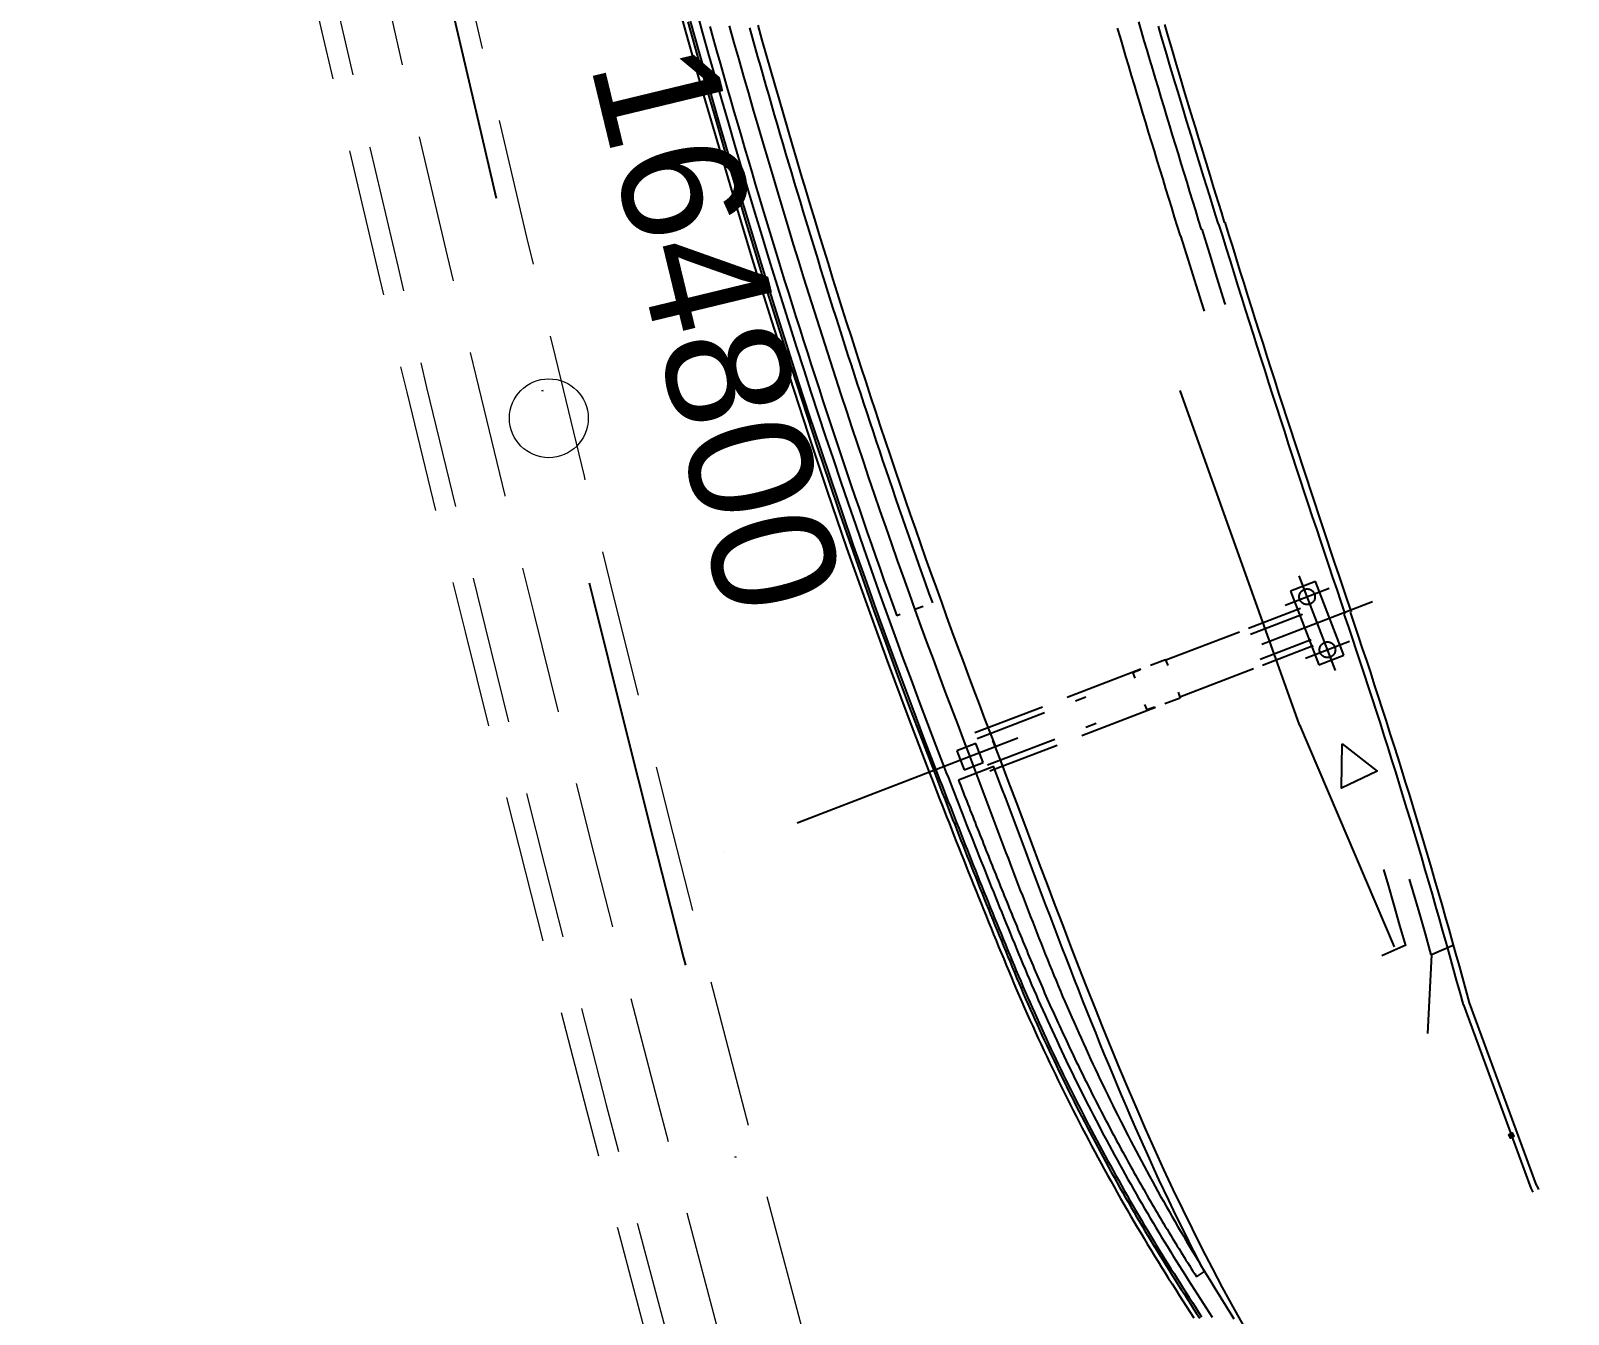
# Model space of a CAD drawing. Extents: x 2610184 to 2620710, y 1263771 to 1270672.
# Drawn here: x 2612027.6 to 2612125.1, y 1269417.9 to 1269499.3 of the extents above; entities that cross this region are included whole.
import ezdxf

# ---------------------------------------------------------------- set-up
doc = ezdxf.new("R2010")
doc.units = 0
doc.header["$LTSCALE"] = 5
for name, pattern in [('CADWORK_AC47', [57.5, 4.5, -53]), ('CADWORK_AC48', [15, 1, -14]), ('CADWORK_AC49', [55, 3, -1, 0.5, -50.5]), ('DASHDOT', [10, 5, -2.5, 0, -2.5]), ('DASHEDX2', [3.75, 2.5, -1.25])]:
    doc.linetypes.add(name, pattern=pattern)
doc.layers.get('0').update_dxf_attribs({"color": 1, "linetype": 'CONTINUOUS'})
for name, color, linetype in [('Grundriss_26', 7, 'CONTINUOUS'), ('Grundriss_77', 7, 'CONTINUOUS'), ('Grundriss_89', 7, 'CONTINUOUS'), ('Grundriss_90', 7, 'CONTINUOUS'), ('TunnelachseNord', 3, 'CONTINUOUS'), ('VIADUKT_BADENSTRASSE', 94, 'CONTINUOUS')]:
    doc.layers.add(name, color=color, linetype=linetype)
doc.styles.add('ARIAL', font='arial.ttf')

# ---------------------------------------------------------------- blocks, each defined once
blk = doc.blocks.new('CDWK_PTTYP10')
at = {"color": 0, "lineweight": -2}
blk.add_circle((0, 0), 0.5, dxfattribs=at)

msp = doc.modelspace()

# ---------------------------------------------------------------- linework, layer by layer
at = {"layer": 'Grundriss_77', "color": 1, "linetype": 'DASHEDX2', "lineweight": 18, "ltscale": 0.75}
for points in [[(2612031.916, 1269571.402), (2612032.01, 1269570.909), (2612032.104, 1269570.416), (2612032.198, 1269569.923), (2612032.293, 1269569.431), (2612032.388, 1269568.938), (2612032.483, 1269568.446), (2612032.578, 1269567.954), (2612032.673, 1269567.462), (2612032.769, 1269566.97), (2612032.864, 1269566.478), (2612032.96, 1269565.987), (2612033.056, 1269565.495), (2612033.153, 1269565.004), (2612033.249, 1269564.513), (2612033.345, 1269564.022), (2612033.442, 1269563.531), (2612033.539, 1269563.04), (2612033.636, 1269562.55), (2612033.733, 1269562.059), (2612033.83, 1269561.569), (2612033.927, 1269561.079), (2612034.024, 1269560.589, 0.049909), (2612182.248, 1269083.839)], [(2612040.361, 1269571.536), (2612040.458, 1269571.048), (2612040.555, 1269570.56), (2612040.652, 1269570.072), (2612040.749, 1269569.584), (2612040.846, 1269569.096), (2612040.944, 1269568.608), (2612041.042, 1269568.12), (2612041.14, 1269567.632), (2612041.238, 1269567.144), (2612041.337, 1269566.657), (2612041.435, 1269566.169), (2612041.534, 1269565.681), (2612041.633, 1269565.193), (2612041.732, 1269564.705), (2612041.831, 1269564.218), (2612041.931, 1269563.73), (2612042.03, 1269563.242), (2612042.13, 1269562.754), (2612042.229, 1269562.266, 0.049909), (2612189.958, 1269087.11)], [(2612032.75, 1269560.328, 0.049909), (2612181.051, 1269083.332)]]:
    msp.add_lwpolyline(points, format="xyb", dxfattribs=at)
at = {"layer": 'Grundriss_77', "color": 1, "linetype": 'DASHDOT', "lineweight": 25}
msp.add_arc((2614490.276, 1270062.835), 2500, 191.556351, 202.985194, dxfattribs=at)
at = {"layer": 'Grundriss_89', "color": 220, "linetype": 'DASHDOT', "lineweight": 35}
msp.add_arc((2611838.686, 1269191.302), 550, 24.6429, 190.12507, dxfattribs=at)
at = {"layer": 'Grundriss_90', "color": 220, "linetype": 'DASHDOT', "lineweight": 35}
msp.add_arc((2611838.686, 1269191.302), 565, 24.59307, 190.17489, dxfattribs=at)
at = {"layer": 'TunnelachseNord', "linetype": 'DASHEDX2', "lineweight": 18, "ltscale": 0.75}
msp.add_lwpolyline([(2612185.194, 1269085.089, -0.049909), (2612037.159, 1269561.23), (2612037.059, 1269561.719), (2612036.959, 1269562.208), (2612036.86, 1269562.697), (2612036.76, 1269563.186), (2612036.661, 1269563.675), (2612036.561, 1269564.164), (2612036.462, 1269564.653), (2612036.363, 1269565.143), (2612036.264, 1269565.632), (2612036.165, 1269566.122), (2612036.067, 1269566.612), (2612035.968, 1269567.101), (2612035.87, 1269567.591), (2612035.772, 1269568.081), (2612035.674, 1269568.571), (2612035.576, 1269569.062), (2612035.479, 1269569.552), (2612035.382, 1269570.042), (2612035.285, 1269570.533), (2612035.188, 1269571.024), (2612035.091, 1269571.514)], format="xyb", dxfattribs=at)
at = {"layer": 'VIADUKT_BADENSTRASSE', "color": 180, "linetype": 'CADWORK_AC47', "lineweight": -3}
for q in [(2612098.534, 1269481.873), (2612114.031, 1269441.202)]:
    msp.add_line((2612108.015, 1269455.276), q, dxfattribs=at)
at = {"layer": 'VIADUKT_BADENSTRASSE', "color": 180, "linetype": 'CADWORK_AC49', "lineweight": -3}
for p, q in [((2612107.104, 1269462.849), (2612109.904, 1269463.925)), ((2612110.301, 1269458.711), (2612107.998, 1269464.704)), ((2612112.656, 1269463.055), (2612105.643, 1269460.36)), ((2612108.395, 1269459.489), (2612111.196, 1269460.565)), ((2612090.174, 1269454.415), (2612071.505, 1269447.24)), ((2612090.174, 1269454.415), (2612071.505, 1269447.24))]:
    msp.add_line(p, q, dxfattribs=at)
at = {"layer": 'VIADUKT_BADENSTRASSE', "color": 180, "linetype": 'Continuous', "lineweight": -3}
for p, q in [((2612082.701, 1269462.263), (2612082.49, 1269462.186)), ((2612083.64, 1269462.598), (2612084.158, 1269462.781)), ((2612087.504, 1269454.086), (2612086.292, 1269453.617)), ((2612087.973, 1269452.874), (2612087.504, 1269454.086)), ((2612086.292, 1269453.617), (2612086.76, 1269452.405)), ((2612086.76, 1269452.405), (2612087.973, 1269452.874)), ((2612118.417, 1269437.517), (2612122.686, 1269425.896)), ((2612123.054, 1269426.076), (2612118.805, 1269437.644)), ((2612121.323, 1269429.204), (2612121.367, 1269429.325)), ((2612121.368, 1269429.108), (2612121.464, 1269429.37)), ((2612121.439, 1269429.083), (2612121.534, 1269429.344)), ((2612121.535, 1269429.127), (2612121.579, 1269429.248)), ((2612122.686, 1269425.896), (2612122.811, 1269425.633)), ((2612123.054, 1269426.076), (2612123.18, 1269425.811))]:
    msp.add_line(p, q, dxfattribs=at)
at = {"layer": 'VIADUKT_BADENSTRASSE', "color": 180, "linetype": 'CADWORK_AC48', "lineweight": -3}
for p, q in [((2612108.094, 1269462.634), (2612104.783, 1269461.368)), ((2612108.222, 1269462.255), (2612104.925, 1269460.994)), ((2612104.214, 1269461.15), (2612098.567, 1269458.991)), ((2612108.765, 1269460.655), (2612105.534, 1269459.409)), ((2612108.897, 1269460.277), (2612105.678, 1269459.036)), ((2612099.534, 1269459.394), (2612098.567, 1269459.022)), ((2612099.534, 1269459.394), (2612098.567, 1269459.022)), ((2612099.534, 1269459.394), (2612099.678, 1269459.02)), ((2612099.534, 1269459.394), (2612099.678, 1269459.02)), ((2612097.958, 1269458.788), (2612092.272, 1269456.604)), ((2612097.455, 1269458.566), (2612097.585, 1269458.229)), ((2612097.455, 1269458.566), (2612097.585, 1269458.229)), ((2612097.455, 1269458.566), (2612097.585, 1269458.229)), ((2612097.929, 1269458.747), (2612097.456, 1269458.566)), ((2612097.929, 1269458.747), (2612097.456, 1269458.566)), ((2612097.929, 1269458.747), (2612097.456, 1269458.566)), ((2612105.11, 1269458.817), (2612099.451, 1269456.634)), ((2612094.478, 1269457.023), (2612093.825, 1269456.772)), ((2612100.323, 1269457.34), (2612100.467, 1269456.967)), ((2612100.323, 1269457.34), (2612100.467, 1269456.967)), ((2612091.722, 1269456.393), (2612087.451, 1269454.753)), ((2612098.89, 1269456.361), (2612093.205, 1269454.178)), ((2612098.356, 1269456.211), (2612098.227, 1269456.548)), ((2612098.356, 1269456.211), (2612098.227, 1269456.548)), ((2612098.356, 1269456.211), (2612098.227, 1269456.548)), ((2612098.832, 1269456.395), (2612098.356, 1269456.211)), ((2612098.832, 1269456.395), (2612098.356, 1269456.211)), ((2612098.832, 1269456.395), (2612098.356, 1269456.211)), ((2612100.467, 1269456.967), (2612099.487, 1269456.59)), ((2612100.467, 1269456.967), (2612099.487, 1269456.59)), ((2612091.864, 1269456.019), (2612087.594, 1269454.379)), ((2612095.123, 1269455.343), (2612094.47, 1269455.092)), ((2612092.51, 1269454.339), (2612088.241, 1269452.7)), ((2612092.654, 1269453.966), (2612088.389, 1269452.328)), ((2612086.397, 1269451.785), (2612088.637, 1269452.646)), ((2612114.762, 1269441.291), (2612113.233, 1269440.627)), ((2612116.385, 1269440.687), (2612116.066, 1269434.226)), ((2612117.8, 1269441.302), (2612116.386, 1269440.688)), ((2612101.494, 1269420.281), (2612101.995, 1269420.611))]:
    msp.add_line(p, q, dxfattribs=at)
at = {"layer": 'VIADUKT_BADENSTRASSE', "color": 180, "linetype": 'Continuous', "lineweight": -3}
for points in [[(2612068.091, 1269502.89), (2612069.108, 1269499.216), (2612070.146, 1269495.549), (2612071.206, 1269491.888), (2612072.289, 1269488.234), (2612073.395, 1269484.587), (2612074.527, 1269480.949), (2612075.684, 1269477.319), (2612076.867, 1269473.699), (2612078.078, 1269470.087), (2612079.317, 1269466.486), (2612080.586, 1269462.896), (2612081.884, 1269459.316), (2612083.213, 1269455.749), (2612084.574, 1269452.193)], [(2612069.248, 1269499.827), (2612069.837, 1269497.732), (2612070.432, 1269495.639), (2612071.034, 1269493.548), (2612071.644, 1269491.46), (2612072.261, 1269489.373), (2612072.886, 1269487.289), (2612073.519, 1269485.208), (2612074.16, 1269483.129), (2612074.809, 1269481.052), (2612075.466, 1269478.978), (2612076.133, 1269476.907), (2612076.807, 1269474.838), (2612077.491, 1269472.772), (2612078.184, 1269470.71), (2612078.886, 1269468.651), (2612079.597, 1269466.594), (2612080.318, 1269464.542), (2612081.049, 1269462.492), (2612081.79, 1269460.446), (2612082.54, 1269458.404), (2612083.301, 1269456.366), (2612084.072, 1269454.332), (2612084.854, 1269452.301)], [(2612069.392, 1269499.872), (2612069.979, 1269497.777), (2612070.574, 1269495.685), (2612071.177, 1269493.595), (2612071.786, 1269491.507), (2612072.403, 1269489.421), (2612073.028, 1269487.337), (2612073.661, 1269485.256), (2612074.302, 1269483.177), (2612074.951, 1269481.101), (2612075.608, 1269479.027), (2612076.274, 1269476.956), (2612076.949, 1269474.888), (2612077.632, 1269472.823), (2612078.325, 1269470.761), (2612079.027, 1269468.702), (2612079.738, 1269466.646), (2612080.459, 1269464.594), (2612081.19, 1269462.545), (2612081.93, 1269460.499), (2612082.681, 1269458.457), (2612083.441, 1269456.42), (2612084.212, 1269454.386), (2612084.994, 1269452.356)], [(2612099.064, 1269499.551), (2612099.238, 1269498.954), (2612099.592, 1269497.757), (2612099.769, 1269497.161), (2612100.126, 1269495.967), (2612100.305, 1269495.371), (2612100.667, 1269494.174), (2612100.848, 1269493.577), (2612101.029, 1269492.98), (2612101.21, 1269492.382), (2612101.393, 1269491.786), (2612101.943, 1269489.991), (2612102.126, 1269489.395), (2612102.31, 1269488.796), (2612102.679, 1269487.598), (2612102.863, 1269487.001)], [(2612099.458, 1269499.666), (2612099.632, 1269499.07), (2612099.985, 1269497.874), (2612100.161, 1269497.278), (2612100.519, 1269496.084), (2612100.697, 1269495.489), (2612101.06, 1269494.292), (2612101.24, 1269493.696), (2612101.422, 1269493.099), (2612101.602, 1269492.502), (2612101.784, 1269491.906), (2612102.334, 1269490.111), (2612102.518, 1269489.515), (2612102.702, 1269488.917), (2612103.071, 1269487.719), (2612103.255, 1269487.122)], [(2612110.737, 1269454.055), (2612112.941, 1269452.336), (2612110.685, 1269451.26), (2612110.737, 1269454.055), (2612110.737, 1269454.055)], [(2612084.574, 1269452.193), (2612084.728, 1269451.799), (2612084.882, 1269451.406), (2612085.036, 1269451.012), (2612085.19, 1269450.619), (2612085.344, 1269450.226), (2612085.497, 1269449.832), (2612085.651, 1269449.439), (2612085.805, 1269449.045), (2612085.959, 1269448.652), (2612086.113, 1269448.258), (2612086.268, 1269447.865), (2612086.423, 1269447.472), (2612086.578, 1269447.079), (2612086.734, 1269446.686), (2612086.89, 1269446.294), (2612087.046, 1269445.901), (2612087.203, 1269445.509), (2612087.36, 1269445.117), (2612087.518, 1269444.725), (2612087.675, 1269444.333), (2612087.834, 1269443.941), (2612087.992, 1269443.55), (2612088.151, 1269443.158), (2612088.311, 1269442.767), (2612088.47, 1269442.376), (2612088.631, 1269441.985), (2612088.791, 1269441.594), (2612088.951, 1269441.203), (2612089.112, 1269440.813), (2612089.272, 1269440.422), (2612089.434, 1269440.031), (2612089.595, 1269439.641), (2612089.758, 1269439.251), (2612089.922, 1269438.862), (2612090.088, 1269438.473), (2612090.255, 1269438.085), (2612090.424, 1269437.698), (2612090.594, 1269437.311), (2612090.765, 1269436.925), (2612090.938, 1269436.539), (2612091.112, 1269436.155), (2612091.288, 1269435.77), (2612091.464, 1269435.386), (2612091.642, 1269435.003), (2612091.821, 1269434.62), (2612092, 1269434.238), (2612092.182, 1269433.856), (2612092.364, 1269433.475), (2612092.547, 1269433.095), (2612092.732, 1269432.715), (2612092.918, 1269432.335), (2612093.105, 1269431.957), (2612093.294, 1269431.578), (2612093.484, 1269431.201), (2612093.675, 1269430.824), (2612093.867, 1269430.448), (2612094.06, 1269430.072), (2612094.255, 1269429.697), (2612094.45, 1269429.323), (2612094.647, 1269428.949), (2612094.845, 1269428.576), (2612095.044, 1269428.203), (2612095.245, 1269427.831), (2612095.446, 1269427.46), (2612095.649, 1269427.089), (2612095.853, 1269426.719), (2612096.058, 1269426.35), (2612096.265, 1269425.981), (2612096.472, 1269425.613), (2612096.681, 1269425.246), (2612096.891, 1269424.879), (2612097.102, 1269424.513), (2612097.314, 1269424.148), (2612097.527, 1269423.783), (2612097.741, 1269423.419), (2612097.957, 1269423.056), (2612098.174, 1269422.693), (2612098.392, 1269422.331), (2612098.611, 1269421.97), (2612098.832, 1269421.61), (2612099.054, 1269421.25), (2612099.277, 1269420.892), (2612099.501, 1269420.533), (2612099.726, 1269420.176), (2612099.952, 1269419.819), (2612100.178, 1269419.462), (2612100.405, 1269419.106), (2612100.632, 1269418.75), (2612100.86, 1269418.393), (2612101.087, 1269418.037), (2612101.315, 1269417.682)], [(2612084.854, 1269452.302), (2612084.985, 1269451.966), (2612085.116, 1269451.629), (2612085.247, 1269451.293), (2612085.378, 1269450.957), (2612085.509, 1269450.621), (2612085.641, 1269450.284), (2612085.772, 1269449.948), (2612085.904, 1269449.612), (2612086.035, 1269449.276), (2612086.167, 1269448.94), (2612086.299, 1269448.604), (2612086.431, 1269448.268), (2612086.563, 1269447.932), (2612086.696, 1269447.596), (2612086.829, 1269447.26), (2612086.962, 1269446.925), (2612087.095, 1269446.589), (2612087.229, 1269446.254), (2612087.362, 1269445.919), (2612087.496, 1269445.584), (2612087.631, 1269445.249), (2612087.765, 1269444.914), (2612087.9, 1269444.579), (2612088.035, 1269444.244), (2612088.17, 1269443.909), (2612088.306, 1269443.575), (2612088.442, 1269443.24), (2612088.578, 1269442.906), (2612088.714, 1269442.572), (2612088.85, 1269442.237), (2612088.987, 1269441.903), (2612089.124, 1269441.569), (2612089.261, 1269441.235), (2612089.399, 1269440.902), (2612089.536, 1269440.568), (2612089.674, 1269440.234), (2612089.813, 1269439.901), (2612089.951, 1269439.568), (2612090.091, 1269439.235), (2612090.231, 1269438.902), (2612090.373, 1269438.57), (2612090.516, 1269438.239), (2612090.659, 1269437.907), (2612090.804, 1269437.577), (2612090.951, 1269437.247), (2612091.098, 1269436.917), (2612091.246, 1269436.588), (2612091.394, 1269436.259), (2612091.544, 1269435.931), (2612091.695, 1269435.602), (2612091.846, 1269435.275), (2612091.999, 1269434.948), (2612092.152, 1269434.621), (2612092.306, 1269434.294), (2612092.461, 1269433.968), (2612092.616, 1269433.642), (2612092.773, 1269433.317), (2612092.931, 1269432.992), (2612093.089, 1269432.668), (2612093.248, 1269432.344), (2612093.409, 1269432.021), (2612093.57, 1269431.698), (2612093.732, 1269431.375), (2612093.895, 1269431.053), (2612094.059, 1269430.731), (2612094.223, 1269430.41), (2612094.389, 1269430.089), (2612094.555, 1269429.769), (2612094.723, 1269429.449), (2612094.891, 1269429.13), (2612095.06, 1269428.811), (2612095.23, 1269428.492), (2612095.4, 1269428.174), (2612095.572, 1269427.857), (2612095.745, 1269427.54), (2612095.918, 1269427.223), (2612096.092, 1269426.907), (2612096.268, 1269426.591), (2612096.444, 1269426.276), (2612096.62, 1269425.961), (2612096.798, 1269425.647), (2612096.977, 1269425.333), (2612097.156, 1269425.02), (2612097.336, 1269424.707), (2612097.517, 1269424.395), (2612097.699, 1269424.083), (2612097.882, 1269423.772), (2612098.065, 1269423.461), (2612098.249, 1269423.151), (2612098.435, 1269422.841), (2612098.621, 1269422.532), (2612098.808, 1269422.223), (2612098.996, 1269421.915), (2612099.186, 1269421.607), (2612099.376, 1269421.3), (2612099.566, 1269420.994), (2612099.758, 1269420.688), (2612099.95, 1269420.383), (2612100.143, 1269420.078), (2612100.337, 1269419.773), (2612100.53, 1269419.468), (2612100.724, 1269419.163), (2612100.918, 1269418.859), (2612101.112, 1269418.555), (2612101.307, 1269418.251), (2612101.501, 1269417.947), (2612101.696, 1269417.643)], [(2612084.971, 1269452.415), (2612085.102, 1269452.079), (2612085.233, 1269451.742), (2612085.364, 1269451.405), (2612085.496, 1269451.069), (2612085.627, 1269450.733), (2612085.758, 1269450.396), (2612085.89, 1269450.06), (2612086.021, 1269449.723), (2612086.153, 1269449.387), (2612086.285, 1269449.051), (2612086.417, 1269448.715), (2612086.549, 1269448.379), (2612086.681, 1269448.043), (2612086.814, 1269447.707), (2612086.946, 1269447.371), (2612087.079, 1269447.035), (2612087.213, 1269446.699), (2612087.346, 1269446.364), (2612087.48, 1269446.028), (2612087.614, 1269445.693), (2612087.748, 1269445.358), (2612087.883, 1269445.022), (2612088.018, 1269444.687), (2612088.153, 1269444.352), (2612088.288, 1269444.018), (2612088.424, 1269443.683), (2612088.56, 1269443.348), (2612088.696, 1269443.014), (2612088.832, 1269442.679), (2612088.968, 1269442.345), (2612089.105, 1269442.011), (2612089.242, 1269441.676), (2612089.38, 1269441.342), (2612089.517, 1269441.008), (2612089.655, 1269440.675), (2612089.793, 1269440.341), (2612089.931, 1269440.007), (2612090.07, 1269439.674), (2612090.209, 1269439.341), (2612090.35, 1269439.008), (2612090.491, 1269438.675), (2612090.634, 1269438.344), (2612090.777, 1269438.012), (2612090.922, 1269437.682), (2612091.068, 1269437.351), (2612091.215, 1269437.021), (2612091.363, 1269436.692), (2612091.512, 1269436.363), (2612091.662, 1269436.034), (2612091.812, 1269435.706), (2612091.964, 1269435.378), (2612092.116, 1269435.05), (2612092.269, 1269434.723), (2612092.423, 1269434.397), (2612092.578, 1269434.07), (2612092.734, 1269433.745), (2612092.89, 1269433.419), (2612093.048, 1269433.094), (2612093.206, 1269432.77), (2612093.366, 1269432.445), (2612093.526, 1269432.122), (2612093.687, 1269431.799), (2612093.849, 1269431.476), (2612094.012, 1269431.153), (2612094.176, 1269430.832), (2612094.341, 1269430.51), (2612094.506, 1269430.189), (2612094.673, 1269429.869), (2612094.84, 1269429.549), (2612095.008, 1269429.229), (2612095.177, 1269428.91), (2612095.347, 1269428.591), (2612095.518, 1269428.273), (2612095.689, 1269427.955), (2612095.862, 1269427.638), (2612096.035, 1269427.321), (2612096.21, 1269427.005), (2612096.385, 1269426.689), (2612096.561, 1269426.374), (2612096.738, 1269426.059), (2612096.915, 1269425.744), (2612097.094, 1269425.43), (2612097.273, 1269425.117), (2612097.454, 1269424.804), (2612097.635, 1269424.491), (2612097.816, 1269424.179), (2612097.999, 1269423.868), (2612098.183, 1269423.557), (2612098.367, 1269423.246), (2612098.552, 1269422.936), (2612098.739, 1269422.627), (2612098.926, 1269422.318), (2612099.114, 1269422.01), (2612099.303, 1269421.702), (2612099.493, 1269421.395), (2612099.684, 1269421.088), (2612099.876, 1269420.782), (2612100.069, 1269420.477), (2612100.261, 1269420.171), (2612100.455, 1269419.866), (2612100.648, 1269419.561), (2612100.842, 1269419.257), (2612101.037, 1269418.952), (2612101.231, 1269418.648), (2612101.425, 1269418.344), (2612101.62, 1269418.039), (2612101.815, 1269417.735)], [(2612121.617, 1269429.166), (2612121.391, 1269429.06), (2612121.285, 1269429.287), (2612121.512, 1269429.392), (2612121.617, 1269429.166), (2612121.617, 1269429.166)]]:
    msp.add_lwpolyline(points, dxfattribs=at)
at = {"layer": 'VIADUKT_BADENSTRASSE', "color": 180, "linetype": 'CADWORK_AC48', "lineweight": -3}
for points in [[(2612069.788, 1269500.542), (2612070.187, 1269499.111), (2612070.589, 1269497.68), (2612070.995, 1269496.251), (2612071.405, 1269494.823), (2612071.817, 1269493.395), (2612072.233, 1269491.969), (2612072.653, 1269490.544), (2612073.076, 1269489.12), (2612073.503, 1269487.696), (2612073.933, 1269486.274), (2612074.368, 1269484.853), (2612074.806, 1269483.434), (2612075.247, 1269482.015), (2612075.693, 1269480.598), (2612076.143, 1269479.181), (2612076.597, 1269477.767), (2612077.054, 1269476.353), (2612077.516, 1269474.941), (2612077.982, 1269473.53), (2612078.452, 1269472.121), (2612078.927, 1269470.712), (2612079.405, 1269469.306), (2612079.889, 1269467.901), (2612080.376, 1269466.497), (2612080.868, 1269465.095), (2612081.365, 1269463.695), (2612081.866, 1269462.296), (2612082.372, 1269460.899), (2612082.882, 1269459.504), (2612083.397, 1269458.11), (2612083.917, 1269456.719), (2612084.442, 1269455.329), (2612084.972, 1269453.941), (2612085.507, 1269452.554)], [(2612070.637, 1269499.532), (2612070.854, 1269498.762), (2612071.072, 1269497.993), (2612071.291, 1269497.224), (2612071.511, 1269496.454), (2612071.731, 1269495.686), (2612071.952, 1269494.917), (2612072.174, 1269494.148), (2612072.397, 1269493.38), (2612072.62, 1269492.612), (2612072.845, 1269491.845), (2612073.07, 1269491.077), (2612073.297, 1269490.31), (2612073.525, 1269489.544), (2612073.753, 1269488.777), (2612073.983, 1269488.011), (2612074.214, 1269487.245), (2612074.446, 1269486.48), (2612074.679, 1269485.715), (2612074.913, 1269484.95), (2612075.148, 1269484.186), (2612075.385, 1269483.422), (2612075.622, 1269482.658), (2612075.861, 1269481.895), (2612076.101, 1269481.132), (2612076.342, 1269480.369), (2612076.584, 1269479.607), (2612076.828, 1269478.845), (2612077.072, 1269478.083), (2612077.318, 1269477.322), (2612077.565, 1269476.562), (2612077.813, 1269475.801), (2612078.062, 1269475.041), (2612078.313, 1269474.282), (2612078.564, 1269473.522), (2612078.817, 1269472.764), (2612079.071, 1269472.005), (2612079.326, 1269471.247), (2612079.583, 1269470.49), (2612079.841, 1269469.733), (2612080.1, 1269468.976), (2612080.36, 1269468.22), (2612080.622, 1269467.464), (2612080.885, 1269466.709), (2612081.149, 1269465.954), (2612081.415, 1269465.199), (2612081.682, 1269464.445), (2612081.95, 1269463.692), (2612082.219, 1269462.939), (2612082.49, 1269462.186)], [(2612073.153, 1269499.459), (2612073.326, 1269498.845), (2612073.5, 1269498.231), (2612073.674, 1269497.617), (2612073.848, 1269497.004), (2612074.024, 1269496.39), (2612074.2, 1269495.777), (2612074.376, 1269495.164), (2612074.553, 1269494.552), (2612074.731, 1269493.939), (2612074.91, 1269493.327), (2612075.089, 1269492.715), (2612075.269, 1269492.103), (2612075.449, 1269491.491), (2612075.63, 1269490.879), (2612075.812, 1269490.268), (2612075.995, 1269489.657), (2612076.178, 1269489.046), (2612076.362, 1269488.435), (2612076.546, 1269487.824), (2612076.731, 1269487.214), (2612076.917, 1269486.604), (2612077.104, 1269485.994), (2612077.291, 1269485.384), (2612077.479, 1269484.774), (2612077.667, 1269484.165), (2612077.857, 1269483.556), (2612078.047, 1269482.947), (2612078.238, 1269482.339), (2612078.429, 1269481.73), (2612078.621, 1269481.122), (2612078.814, 1269480.514), (2612079.008, 1269479.906), (2612079.203, 1269479.299), (2612079.398, 1269478.692), (2612079.594, 1269478.085), (2612079.791, 1269477.478), (2612079.988, 1269476.871), (2612080.186, 1269476.265), (2612080.385, 1269475.659), (2612080.585, 1269475.053), (2612080.786, 1269474.448), (2612080.987, 1269473.843), (2612081.189, 1269473.238), (2612081.392, 1269472.633), (2612081.596, 1269472.028), (2612081.8, 1269471.424), (2612082.006, 1269470.82), (2612082.212, 1269470.217), (2612082.419, 1269469.613), (2612082.626, 1269469.01), (2612082.835, 1269468.408), (2612083.044, 1269467.805), (2612083.255, 1269467.203), (2612083.466, 1269466.601), (2612083.678, 1269465.999), (2612083.89, 1269465.398), (2612084.104, 1269464.797), (2612084.318, 1269464.196), (2612084.534, 1269463.596), (2612084.75, 1269462.996)], [(2612073.681, 1269499.615), (2612073.948, 1269498.667), (2612074.216, 1269497.72), (2612074.486, 1269496.773), (2612074.758, 1269495.827), (2612075.031, 1269494.881), (2612075.305, 1269493.936), (2612075.581, 1269492.991), (2612075.859, 1269492.047), (2612076.138, 1269491.103), (2612076.418, 1269490.159), (2612076.701, 1269489.216), (2612076.985, 1269488.274), (2612077.27, 1269487.331), (2612077.557, 1269486.39), (2612077.846, 1269485.449), (2612078.137, 1269484.508), (2612078.429, 1269483.568), (2612078.723, 1269482.629), (2612079.019, 1269481.69), (2612079.316, 1269480.751), (2612079.615, 1269479.814), (2612079.916, 1269478.876), (2612080.219, 1269477.94), (2612080.523, 1269477.004), (2612080.83, 1269476.068), (2612081.138, 1269475.133), (2612081.448, 1269474.199), (2612081.76, 1269473.265), (2612082.074, 1269472.332), (2612082.389, 1269471.4), (2612082.707, 1269470.468), (2612083.027, 1269469.537), (2612083.348, 1269468.607), (2612083.672, 1269467.677), (2612083.997, 1269466.748), (2612084.324, 1269465.819), (2612084.654, 1269464.892), (2612084.985, 1269463.965), (2612085.319, 1269463.039), (2612085.655, 1269462.113), (2612085.992, 1269461.189), (2612086.332, 1269460.265), (2612086.674, 1269459.342), (2612087.018, 1269458.419), (2612087.364, 1269457.498), (2612087.712, 1269456.577), (2612088.063, 1269455.657), (2612088.415, 1269454.738), (2612088.77, 1269453.82)], [(2612096.47, 1269499.444), (2612096.645, 1269498.844), (2612096.821, 1269498.244), (2612096.999, 1269497.643), (2612097.176, 1269497.042), (2612097.354, 1269496.442), (2612097.533, 1269495.843), (2612097.712, 1269495.243), (2612097.892, 1269494.644), (2612098.073, 1269494.044), (2612098.255, 1269493.444), (2612098.436, 1269492.846), (2612098.618, 1269492.247), (2612098.8, 1269491.647), (2612098.983, 1269491.049), (2612099.167, 1269490.45), (2612099.35, 1269489.851), (2612099.533, 1269489.252), (2612099.717, 1269488.653), (2612099.902, 1269488.055), (2612100.086, 1269487.456), (2612100.27, 1269486.857), (2612100.455, 1269486.259)], [(2612097.815, 1269499.834), (2612097.989, 1269499.237), (2612098.164, 1269498.639), (2612098.341, 1269498.039), (2612098.518, 1269497.439), (2612098.696, 1269496.842), (2612098.874, 1269496.244), (2612099.053, 1269495.645), (2612099.233, 1269495.048), (2612099.414, 1269494.449), (2612099.595, 1269493.85), (2612099.775, 1269493.252), (2612099.958, 1269492.654), (2612100.139, 1269492.056), (2612100.322, 1269491.458), (2612100.505, 1269490.859), (2612100.689, 1269490.26), (2612100.872, 1269489.663), (2612101.055, 1269489.065), (2612101.24, 1269488.467), (2612101.424, 1269487.868), (2612101.608, 1269487.269), (2612101.793, 1269486.671)], [(2612107.459, 1269463.736), (2612109.253, 1269459.069), (2612110.84, 1269459.679), (2612109.046, 1269464.346), (2612107.459, 1269463.736), (2612107.459, 1269463.736)], [(2612104.495, 1269417.163), (2612103.817, 1269418.379), (2612103.151, 1269419.602), (2612102.498, 1269420.831), (2612101.859, 1269422.067), (2612101.233, 1269423.31), (2612100.62, 1269424.559), (2612100.02, 1269425.815), (2612099.431, 1269427.076), (2612098.854, 1269428.343), (2612098.286, 1269429.615), (2612097.728, 1269430.892), (2612097.18, 1269432.173), (2612096.639, 1269433.458), (2612096.107, 1269434.746), (2612095.581, 1269436.038), (2612095.062, 1269437.333), (2612094.548, 1269438.631), (2612094.04, 1269439.931), (2612093.536, 1269441.233), (2612093.035, 1269442.536), (2612092.538, 1269443.841), (2612092.043, 1269445.147), (2612091.55, 1269446.453), (2612091.058, 1269447.759), (2612090.567, 1269449.066), (2612090.076, 1269450.372), (2612089.583, 1269451.677), (2612089.089, 1269452.98), (2612088.593, 1269454.283)], [(2612085.506, 1269452.557), (2612085.634, 1269452.228), (2612085.762, 1269451.899), (2612085.89, 1269451.57), (2612086.019, 1269451.241), (2612086.147, 1269450.911), (2612086.276, 1269450.582), (2612086.404, 1269450.253), (2612086.533, 1269449.924), (2612086.662, 1269449.595), (2612086.791, 1269449.267), (2612086.92, 1269448.938), (2612087.049, 1269448.609), (2612087.178, 1269448.28), (2612087.308, 1269447.952), (2612087.438, 1269447.623), (2612087.568, 1269447.295), (2612087.698, 1269446.967), (2612087.829, 1269446.638), (2612087.96, 1269446.31), (2612088.091, 1269445.982), (2612088.222, 1269445.654), (2612088.354, 1269445.326), (2612088.485, 1269444.999), (2612088.617, 1269444.671), (2612088.75, 1269444.343), (2612088.882, 1269444.016), (2612089.015, 1269443.689), (2612089.148, 1269443.361), (2612089.281, 1269443.034), (2612089.415, 1269442.707), (2612089.548, 1269442.38), (2612089.682, 1269442.053), (2612089.816, 1269441.726), (2612089.951, 1269441.4), (2612090.085, 1269441.073), (2612090.22, 1269440.747), (2612090.355, 1269440.42), (2612090.49, 1269440.094), (2612090.626, 1269439.768), (2612090.763, 1269439.442), (2612090.901, 1269439.117), (2612091.039, 1269438.792), (2612091.179, 1269438.468), (2612091.32, 1269438.144), (2612091.462, 1269437.82), (2612091.605, 1269437.497), (2612091.749, 1269437.175), (2612091.894, 1269436.852), (2612092.04, 1269436.531), (2612092.186, 1269436.209), (2612092.334, 1269435.888), (2612092.482, 1269435.568), (2612092.631, 1269435.247), (2612092.781, 1269434.927), (2612092.932, 1269434.608), (2612093.083, 1269434.289), (2612093.235, 1269433.97), (2612093.389, 1269433.652), (2612093.543, 1269433.334), (2612093.698, 1269433.016), (2612093.854, 1269432.699), (2612094.01, 1269432.383), (2612094.168, 1269432.067), (2612094.326, 1269431.751), (2612094.486, 1269431.436), (2612094.646, 1269431.121), (2612094.807, 1269430.806), (2612094.968, 1269430.492), (2612095.131, 1269430.179), (2612095.295, 1269429.866), (2612095.459, 1269429.553), (2612095.624, 1269429.241), (2612095.79, 1269428.929), (2612095.957, 1269428.617), (2612096.125, 1269428.307), (2612096.293, 1269427.996), (2612096.462, 1269427.686), (2612096.633, 1269427.377), (2612096.804, 1269427.067), (2612096.976, 1269426.759), (2612097.148, 1269426.451), (2612097.322, 1269426.143), (2612097.496, 1269425.836), (2612097.671, 1269425.529), (2612097.847, 1269425.223), (2612098.024, 1269424.917), (2612098.201, 1269424.611), (2612098.379, 1269424.306), (2612098.558, 1269424.002), (2612098.738, 1269423.698), (2612098.919, 1269423.394), (2612099.101, 1269423.091), (2612099.283, 1269422.789), (2612099.467, 1269422.487), (2612099.651, 1269422.186), (2612099.837, 1269421.885), (2612100.023, 1269421.585), (2612100.21, 1269421.285), (2612100.398, 1269420.986), (2612100.586, 1269420.687), (2612100.775, 1269420.389), (2612100.964, 1269420.09), (2612101.154, 1269419.792), (2612101.343, 1269419.494), (2612101.533, 1269419.196), (2612101.723, 1269418.899), (2612101.914, 1269418.601), (2612102.104, 1269418.304), (2612102.295, 1269418.006), (2612102.485, 1269417.709)], [(2612101.993, 1269420.61), (2612101.66, 1269421.252), (2612101.33, 1269421.896), (2612101.003, 1269422.542), (2612100.68, 1269423.189), (2612100.36, 1269423.838), (2612100.044, 1269424.489), (2612099.731, 1269425.142), (2612099.421, 1269425.796), (2612099.115, 1269426.451), (2612098.811, 1269427.108), (2612098.511, 1269427.766), (2612098.213, 1269428.426), (2612097.919, 1269429.087), (2612097.627, 1269429.749), (2612097.337, 1269430.412), (2612097.05, 1269431.076), (2612096.766, 1269431.742), (2612096.483, 1269432.408), (2612096.203, 1269433.075), (2612095.926, 1269433.743), (2612095.65, 1269434.412), (2612095.376, 1269435.082), (2612095.104, 1269435.752), (2612094.833, 1269436.424), (2612094.565, 1269437.096), (2612094.298, 1269437.768), (2612094.032, 1269438.441), (2612093.768, 1269439.115), (2612093.505, 1269439.789), (2612093.243, 1269440.464), (2612092.983, 1269441.139), (2612092.723, 1269441.814), (2612092.465, 1269442.49), (2612092.207, 1269443.166), (2612091.95, 1269443.842), (2612091.693, 1269444.519), (2612091.437, 1269445.196), (2612091.182, 1269445.873), (2612090.927, 1269446.55), (2612090.672, 1269447.227), (2612090.417, 1269447.904), (2612090.162, 1269448.581), (2612089.908, 1269449.259), (2612089.653, 1269449.936), (2612089.397, 1269450.613), (2612089.142, 1269451.29), (2612088.886, 1269451.967), (2612088.629, 1269452.643)], [(2612086.397, 1269451.785), (2612086.473, 1269451.591), (2612086.548, 1269451.396), (2612086.624, 1269451.202), (2612086.7, 1269451.008), (2612086.776, 1269450.814), (2612086.851, 1269450.62), (2612086.927, 1269450.426), (2612087.003, 1269450.232), (2612087.079, 1269450.038), (2612087.155, 1269449.844), (2612087.231, 1269449.65), (2612087.307, 1269449.456), (2612087.383, 1269449.262), (2612087.46, 1269449.068), (2612087.536, 1269448.874), (2612087.612, 1269448.68), (2612087.688, 1269448.486), (2612087.765, 1269448.293), (2612087.841, 1269448.099), (2612087.918, 1269447.905), (2612087.995, 1269447.711), (2612088.072, 1269447.518), (2612088.148, 1269447.324), (2612088.225, 1269447.13), (2612088.302, 1269446.937), (2612088.379, 1269446.743), (2612088.456, 1269446.549), (2612088.534, 1269446.356), (2612088.611, 1269446.162), (2612088.689, 1269445.969), (2612088.766, 1269445.776), (2612088.844, 1269445.582), (2612088.921, 1269445.389), (2612088.999, 1269445.196), (2612089.077, 1269445.002), (2612089.155, 1269444.809), (2612089.233, 1269444.616), (2612089.311, 1269444.423), (2612089.389, 1269444.23), (2612089.468, 1269444.037), (2612089.546, 1269443.843), (2612089.624, 1269443.65), (2612089.703, 1269443.457), (2612089.781, 1269443.264), (2612089.86, 1269443.071), (2612089.939, 1269442.879), (2612090.018, 1269442.686), (2612090.096, 1269442.493), (2612090.175, 1269442.3), (2612090.254, 1269442.107), (2612090.333, 1269441.914), (2612090.412, 1269441.722), (2612090.492, 1269441.529), (2612090.571, 1269441.336), (2612090.65, 1269441.144), (2612090.73, 1269440.951), (2612090.81, 1269440.758), (2612090.89, 1269440.566), (2612090.97, 1269440.374), (2612091.05, 1269440.181), (2612091.13, 1269439.989), (2612091.211, 1269439.797), (2612091.292, 1269439.605), (2612091.373, 1269439.413), (2612091.454, 1269439.221), (2612091.536, 1269439.03), (2612091.618, 1269438.838), (2612091.701, 1269438.647), (2612091.784, 1269438.456), (2612091.867, 1269438.265), (2612091.951, 1269438.074), (2612092.035, 1269437.884), (2612092.12, 1269437.693), (2612092.205, 1269437.503), (2612092.29, 1269437.313), (2612092.376, 1269437.123), (2612092.461, 1269436.933), (2612092.548, 1269436.743), (2612092.634, 1269436.553), (2612092.721, 1269436.364), (2612092.808, 1269436.175), (2612092.895, 1269435.985), (2612092.982, 1269435.796), (2612093.07, 1269435.607), (2612093.158, 1269435.419), (2612093.247, 1269435.23), (2612093.335, 1269435.041), (2612093.424, 1269434.853), (2612093.513, 1269434.665), (2612093.603, 1269434.476), (2612093.693, 1269434.288), (2612093.783, 1269434.101), (2612093.873, 1269433.913), (2612093.964, 1269433.725), (2612094.055, 1269433.538), (2612094.147, 1269433.351), (2612094.238, 1269433.163), (2612094.33, 1269432.977), (2612094.422, 1269432.79), (2612094.515, 1269432.603), (2612094.608, 1269432.417), (2612094.701, 1269432.23), (2612094.795, 1269432.044), (2612094.888, 1269431.858), (2612094.982, 1269431.672), (2612095.077, 1269431.486), (2612095.171, 1269431.301), (2612095.266, 1269431.115), (2612095.362, 1269430.93), (2612095.457, 1269430.745), (2612095.553, 1269430.56), (2612095.649, 1269430.375), (2612095.746, 1269430.19), (2612095.842, 1269430.005), (2612095.939, 1269429.821), (2612096.037, 1269429.637), (2612096.134, 1269429.453), (2612096.232, 1269429.269), (2612096.33, 1269429.085), (2612096.429, 1269428.901), (2612096.528, 1269428.718), (2612096.627, 1269428.535), (2612096.726, 1269428.351), (2612096.826, 1269428.168), (2612096.925, 1269427.986), (2612097.026, 1269427.803), (2612097.126, 1269427.62), (2612097.227, 1269427.438), (2612097.328, 1269427.256), (2612097.43, 1269427.074), (2612097.531, 1269426.892), (2612097.633, 1269426.71), (2612097.735, 1269426.529), (2612097.838, 1269426.347), (2612097.941, 1269426.166), (2612098.044, 1269425.985), (2612098.147, 1269425.804), (2612098.251, 1269425.623), (2612098.355, 1269425.443), (2612098.459, 1269425.262), (2612098.564, 1269425.082), (2612098.668, 1269424.902), (2612098.773, 1269424.722), (2612098.879, 1269424.542), (2612098.984, 1269424.363), (2612099.09, 1269424.183), (2612099.196, 1269424.004), (2612099.303, 1269423.825), (2612099.41, 1269423.646), (2612099.517, 1269423.467), (2612099.624, 1269423.289), (2612099.732, 1269423.11), (2612099.84, 1269422.932), (2612099.948, 1269422.754), (2612100.057, 1269422.576), (2612100.166, 1269422.399), (2612100.276, 1269422.222), (2612100.385, 1269422.044), (2612100.495, 1269421.867), (2612100.605, 1269421.691), (2612100.716, 1269421.514), (2612100.827, 1269421.337), (2612100.937, 1269421.161), (2612101.048, 1269420.985), (2612101.16, 1269420.808), (2612101.271, 1269420.632), (2612101.383, 1269420.456), (2612101.494, 1269420.281)]]:
    msp.add_lwpolyline(points, dxfattribs=at)
at = {"layer": 'VIADUKT_BADENSTRASSE', "color": 180, "linetype": 'CADWORK_AC49', "lineweight": -3}
for points in [[(2612071.872, 1269499.582), (2612072.173, 1269498.513), (2612072.476, 1269497.444), (2612072.78, 1269496.376), (2612073.087, 1269495.309), (2612073.395, 1269494.242), (2612073.706, 1269493.176), (2612074.018, 1269492.11), (2612074.332, 1269491.045), (2612074.649, 1269489.981), (2612074.967, 1269488.917), (2612075.287, 1269487.854), (2612075.61, 1269486.791), (2612075.934, 1269485.729), (2612076.261, 1269484.668), (2612076.59, 1269483.607), (2612076.92, 1269482.547), (2612077.254, 1269481.487), (2612077.589, 1269480.429), (2612077.926, 1269479.371), (2612078.266, 1269478.314), (2612078.608, 1269477.257), (2612078.952, 1269476.201), (2612079.299, 1269475.146), (2612079.648, 1269474.092), (2612079.999, 1269473.039), (2612080.353, 1269471.986), (2612080.709, 1269470.934), (2612081.068, 1269469.883), (2612081.429, 1269468.833), (2612081.792, 1269467.784), (2612082.158, 1269466.735), (2612082.527, 1269465.688), (2612082.898, 1269464.641), (2612083.272, 1269463.595), (2612083.648, 1269462.55), (2612084.027, 1269461.506), (2612084.408, 1269460.463), (2612084.792, 1269459.422), (2612085.179, 1269458.381), (2612085.568, 1269457.341), (2612085.96, 1269456.302), (2612086.355, 1269455.264), (2612086.753, 1269454.227), (2612087.153, 1269453.191)], [(2612087.128, 1269453.245), (2612087.255, 1269452.906), (2612087.381, 1269452.566), (2612087.507, 1269452.227), (2612087.633, 1269451.887), (2612087.76, 1269451.548), (2612087.886, 1269451.209), (2612088.013, 1269450.87), (2612088.139, 1269450.53), (2612088.266, 1269450.191), (2612088.393, 1269449.852), (2612088.52, 1269449.513), (2612088.648, 1269449.174), (2612088.775, 1269448.835), (2612088.903, 1269448.496), (2612089.031, 1269448.158), (2612089.159, 1269447.819), (2612089.287, 1269447.48), (2612089.416, 1269447.142), (2612089.545, 1269446.804), (2612089.674, 1269446.465), (2612089.804, 1269446.127), (2612089.933, 1269445.789), (2612090.063, 1269445.451), (2612090.193, 1269445.113), (2612090.324, 1269444.775), (2612090.455, 1269444.438), (2612090.586, 1269444.1), (2612090.717, 1269443.763), (2612090.848, 1269443.425), (2612090.98, 1269443.088), (2612091.112, 1269442.751), (2612091.244, 1269442.414), (2612091.377, 1269442.077), (2612091.509, 1269441.74), (2612091.642, 1269441.403), (2612091.775, 1269441.066), (2612091.909, 1269440.73), (2612092.043, 1269440.393), (2612092.178, 1269440.057), (2612092.313, 1269439.721), (2612092.45, 1269439.386), (2612092.588, 1269439.051), (2612092.727, 1269438.717), (2612092.867, 1269438.383), (2612093.009, 1269438.05), (2612093.151, 1269437.717), (2612093.294, 1269437.384), (2612093.438, 1269437.052), (2612093.584, 1269436.72), (2612093.73, 1269436.389), (2612093.876, 1269436.058), (2612094.024, 1269435.728), (2612094.173, 1269435.397), (2612094.322, 1269435.067), (2612094.472, 1269434.738), (2612094.624, 1269434.409), (2612094.776, 1269434.08), (2612094.929, 1269433.752), (2612095.083, 1269433.424), (2612095.237, 1269433.097), (2612095.393, 1269432.77), (2612095.55, 1269432.444), (2612095.707, 1269432.118), (2612095.866, 1269431.792), (2612096.025, 1269431.467), (2612096.186, 1269431.142), (2612096.347, 1269430.818), (2612096.509, 1269430.494), (2612096.672, 1269430.171), (2612096.836, 1269429.848), (2612097, 1269429.526), (2612097.166, 1269429.203), (2612097.332, 1269428.882), (2612097.5, 1269428.561), (2612097.668, 1269428.24), (2612097.837, 1269427.92), (2612098.007, 1269427.6), (2612098.178, 1269427.281), (2612098.349, 1269426.962), (2612098.522, 1269426.644), (2612098.696, 1269426.326), (2612098.87, 1269426.009), (2612099.045, 1269425.692), (2612099.221, 1269425.375), (2612099.398, 1269425.059), (2612099.575, 1269424.744), (2612099.754, 1269424.429), (2612099.933, 1269424.114), (2612100.114, 1269423.8), (2612100.295, 1269423.487), (2612100.477, 1269423.174), (2612100.66, 1269422.861), (2612100.844, 1269422.55), (2612101.029, 1269422.238), (2612101.215, 1269421.928), (2612101.402, 1269421.618), (2612101.59, 1269421.308), (2612101.778, 1269420.999), (2612101.967, 1269420.69), (2612102.156, 1269420.381), (2612102.346, 1269420.072), (2612102.535, 1269419.764), (2612102.725, 1269419.456), (2612102.916, 1269419.147), (2612103.106, 1269418.839), (2612103.296, 1269418.532), (2612103.487, 1269418.224), (2612103.678, 1269417.916), (2612103.868, 1269417.608)]]:
    msp.add_lwpolyline(points, dxfattribs=at)
at = {"layer": 'VIADUKT_BADENSTRASSE', "color": 180, "linetype": 'CADWORK_AC48', "lineweight": -3}
for centre in [(2612108.504, 1269463.387), (2612109.795, 1269460.027)]:
    msp.add_circle(centre, 0.5, dxfattribs=at)
for centre, radius, start, end in [((2612961.543, 1269751.629), 901.015, 197.12805, 198.784434), ((2612961.543, 1269751.629), 899.615, 197.12805, 198.784434), ((2611730.446, 1269332.897), 400.7, 15.60412, 18.78443), ((2611730.446, 1269332.897), 399.3, 15.75016, 18.78443)]:
    msp.add_arc(centre, radius, start, end, dxfattribs=at)
at = {"layer": 'VIADUKT_BADENSTRASSE', "color": 180, "linetype": 'Continuous', "lineweight": -3}
for centre, radius, start, end in [((2612961.543, 1269751.629), 898.495, 197.12805, 198.784434), ((2612961.543, 1269751.629), 898.087, 197.12805, 198.784434), ((2611730.446, 1269332.897), 401.82, 15.09072, 18.78443), ((2611730.446, 1269332.897), 402.228, 15.09377, 18.78443)]:
    msp.add_arc(centre, radius, start, end, dxfattribs=at)

# ---------------------------------------------------------------- block references
at = {"layer": 'Grundriss_77', "color": 1, "lineweight": 18, "xscale": 5, "yscale": 5}
msp.add_blockref('CDWK_PTTYP10', (2612060.44, 1269474.704), dxfattribs=at)

# ---------------------------------------------------------------- texts
at = {"layer": 'Grundriss_26', "color": 30, "lineweight": 18, "style": 'ARIAL'}
msp.add_text('R=135.375 L=139.927', height=12.5, rotation=311.00931, dxfattribs=at).set_placement((2611933.395, 1269462.522))
at = {"layer": 'Grundriss_77', "color": 1, "lineweight": 18, "style": 'ARIAL'}
msp.add_text('164800', height=7.8125, rotation=283.6065, dxfattribs=at).set_placement((2612063.029, 1269497.217))

doc.saveas('drawing.dxf')
